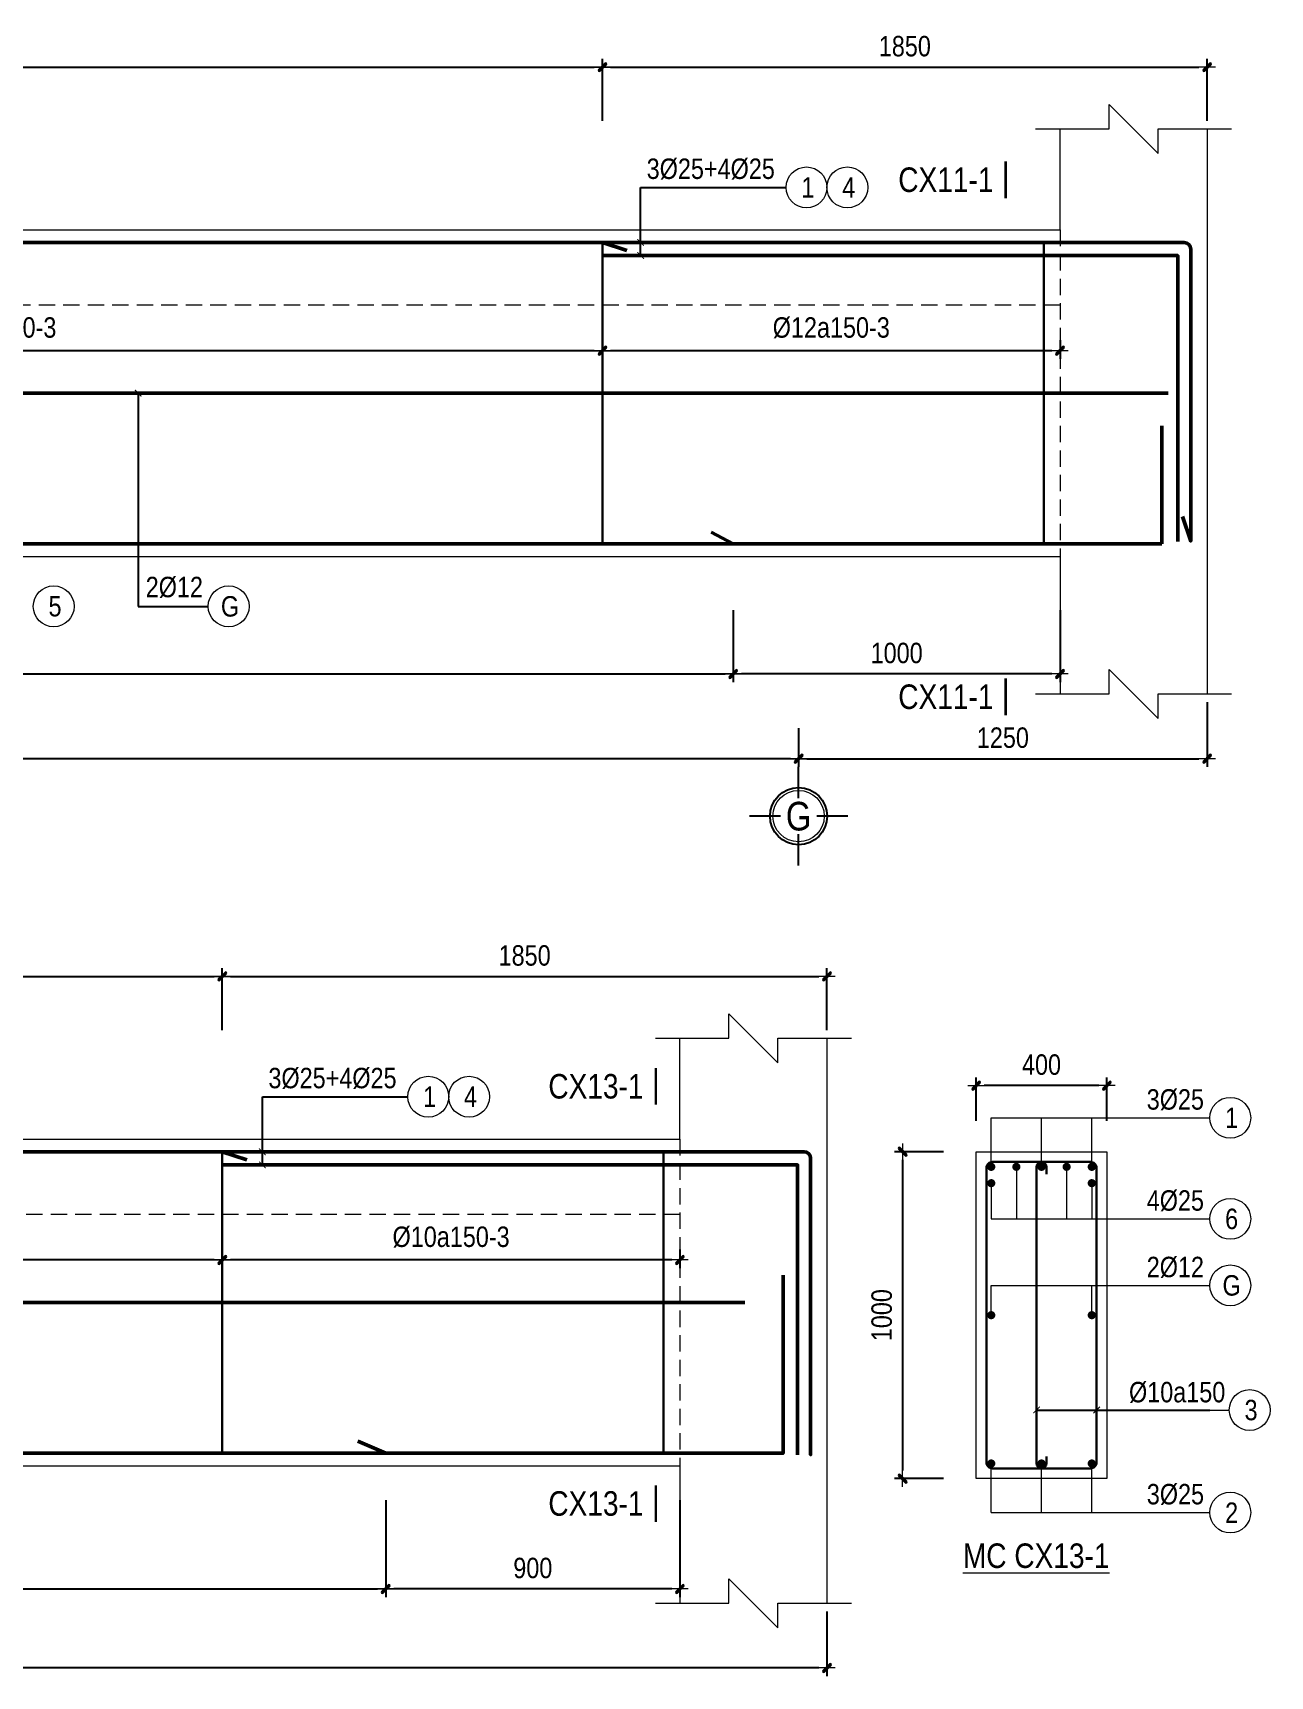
# Model space of a CAD drawing. Header units: millimetres. Extents: x 397144 to 8960116, y 345581 to 674207.
# Drawn here: x 4937033 to 4940819, y 609812 to 614838 of the extents above; entities that cross this region are included whole.
import ezdxf
from ezdxf.enums import TextEntityAlignment as Align

# ---------------------------------------------------------------- set-up
doc = ezdxf.new("R2010")
doc.units = ezdxf.units.MM
doc.header["$PDSIZE"] = -10
doc.linetypes.add('HIDDEN', pattern=[0.375, 0.25, -0.125])
doc.layers.get('0').update_dxf_attribs({"linetype": 'CONTINUOUS'})
doc.layers.get('Defpoints').update_dxf_attribs({"color": 12, "linetype": 'CONTINUOUS'})
for name, color, linetype, lineweight in [('2', 2, 'CONTINUOUS', 20), ('CDAI', 8, 'CONTINUOUS', 30), ('CTHEP', 2, 'CONTINUOUS', 50), ('DBAO', 3, 'CONTINUOUS', 20), ('DGIONG', 4, 'CONTINUOUS', 13), ('KTH', 150, 'CONTINUOUS', 5), ('Net khuat', 8, 'HIDDEN', 13), ('STICK', 1, 'CONTINUOUS', 9), ('TEXT', 7, 'CONTINUOUS', 15)]:
    doc.layers.add(name, color=color, linetype=linetype, lineweight=lineweight)
doc.layers.add('8', color=8, linetype='CONTINUOUS')
doc.styles.add('HELVECONDENSE', font='VHELVCN_0.TTF')
doc.styles.add('Star-HelCon', font='VHELVCN_0.TTF')
doc.styles.add('TTP-HelCon', font='VHELVCN_0.TTF')
doc.styles.add('VNI-HELVE-CONDENSE', font='VHELVCN_0.TTF')
doc.dimstyles.new('kc-25', dxfattribs={"dimtxt": 62.5, "dimasz": 20, "dimexe": 20, "dimexo": 50, "dimgap": 25, "dimtad": 3, "dimdec": 0, "dimzin": 0, "dimdsep": 46, "dimtxsty": 'VNI-HELVE-CONDENSE', "dimblk": 'DIM', "dimcen": 2.5, "dimclrd": 256, "dimclre": 154, "dimclrt": 7, "dimaunit": 1, "dimadec": 0, "dimazin": 0, "dimtfac": 1, "dimtdec": 0, "dimtix": 1, "dimtmove": 0, "dimatfit": 3, "dimldrblk": 'DOT', "dimfxl": 1, "dimtolj": 1, "dimtzin": 0, "dimarcsym": 0})
doc.dimstyles.new('TTP-25', dxfattribs={"dimscale": 25, "dimtxt": 2.5, "dimasz": 1, "dimexe": 1, "dimexo": 1, "dimgap": 0.09, "dimtad": 0, "dimdec": 4, "dimrnd": 5, "dimzin": 9, "dimdsep": 46, "dimtxsty": 'TTP-HelCon', "dimblk": 'Stick1', "dimcen": 0.09, "dimdle": 1.5, "dimclrd": 256, "dimclre": 256, "dimclrt": 7, "dimadec": 0, "dimazin": 0, "dimtfac": 1, "dimtdec": 4, "dimtmove": 0, "dimatfit": 3, "dimldrblk": '_ArchTick1', "dimfxl": 1, "dimtvp": 1, "dimtolj": 1, "dimtzin": 0, "dimarcsym": 0})

# ---------------------------------------------------------------- blocks, each defined once
blk = doc.blocks.new('Stick1')
at = {"layer": 'STICK'}
h = blk.add_hatch(color=256, dxfattribs=at)
edge = h.paths.add_edge_path()
edge.add_line((0.3, 0.5), (-0.5, -0.3))
edge.add_arc((-0.4, -0.4), 0.141, 135, 315)
edge.add_line((-0.3, -0.5), (0.5, 0.3))
edge.add_arc((0.4, 0.4), 0.141, 315, 495)
blk.add_line((1, 0), (-1, 0), dxfattribs=at)
blk.add_lwpolyline([(0.3, 0.5), (-0.5, -0.3, 1), (-0.3, -0.5), (0.5, 0.3, 1), (0.3, 0.5, 1)], format="xyb", dxfattribs=at)
blk = doc.blocks.new('*D630')
at = {"layer": 'Defpoints', "color": 0, "transparency": 16777216}
for p in [(4933226.2, 612816.1), (4939376.2, 612736.1), (4933226.2, 612618.1)]:
    blk.add_point(p, dxfattribs=at)
at = {"layer": 'KTH', "lineweight": -2, "transparency": 16777216}
for p, q in [((4933226.2, 612791.1), (4933226.2, 612593.1)), ((4939376.2, 612711.1), (4939376.2, 612593.1)), ((4939351.2, 612618.1), (4933251.2, 612618.1))]:
    blk.add_line(p, q, dxfattribs=at)
at = {"layer": 'KTH', "lineweight": -2, "transparency": 16777216, "xscale": 25, "yscale": 25, "zscale": 25, "rotation": 180}
blk.add_blockref('Stick1', (4933226.2, 612618.1), dxfattribs=at)
at = {"layer": 'KTH', "lineweight": -2, "transparency": 16777216, "xscale": 25, "yscale": 25, "zscale": 25}
blk.add_blockref('Stick1', (4939376.2, 612618.1), dxfattribs=at)
at = {"layer": 'KTH', "color": 7, "transparency": 16777216, "insert": (4936301.2, 612682), "char_height": 62.5, "attachment_point": 5, "style": 'TTP-HelCon'}
blk.add_mtext('\\A1;6150', dxfattribs=at)
blk = doc.blocks.new('_ArchTick1')
at = {"color": 0, "const_width": 3.81}
blk.add_lwpolyline([(-12.7, -12.7), (12.7, 12.7)], dxfattribs=at)
blk = doc.blocks.new('*D631')
at = {"layer": 'Defpoints', "color": 0, "transparency": 16777216}
for p in [(4938776.2, 614733.5), (4935076.2, 614544.5), (4938776.2, 614544.5)]:
    blk.add_point(p, dxfattribs=at)
at = {"layer": 'KTH', "lineweight": -2, "transparency": 16777216}
for p, q in [((4935076.2, 614569.5), (4935076.2, 614758.5)), ((4935101.2, 614733.5), (4938751.2, 614733.5)), ((4938776.2, 614569.5), (4938776.2, 614758.5))]:
    blk.add_line(p, q, dxfattribs=at)
at = {"layer": 'KTH', "lineweight": -2, "transparency": 16777216, "xscale": 25, "yscale": 25, "zscale": 25, "rotation": 180}
blk.add_blockref('Stick1', (4935076.2, 614733.5), dxfattribs=at)
at = {"layer": 'KTH', "lineweight": -2, "transparency": 16777216, "xscale": 25, "yscale": 25, "zscale": 25}
blk.add_blockref('Stick1', (4938776.2, 614733.5), dxfattribs=at)
at = {"layer": 'KTH', "color": 7, "transparency": 16777216, "insert": (4936926.2, 614797.3), "char_height": 62.5, "attachment_point": 5, "style": 'TTP-HelCon'}
blk.add_mtext('\\A1;3700', dxfattribs=at)
blk = doc.blocks.new('*D632')
at = {"layer": 'Defpoints', "color": 0, "transparency": 16777216}
for p in [(4940626.2, 614733.5), (4938776.2, 614544.5), (4940626.2, 614544.5)]:
    blk.add_point(p, dxfattribs=at)
at = {"layer": 'KTH', "lineweight": -2, "transparency": 16777216}
for p, q in [((4938776.2, 614569.5), (4938776.2, 614758.5)), ((4938801.2, 614733.5), (4940601.2, 614733.5)), ((4940626.2, 614569.5), (4940626.2, 614758.5))]:
    blk.add_line(p, q, dxfattribs=at)
at = {"layer": 'KTH', "lineweight": -2, "transparency": 16777216, "xscale": 25, "yscale": 25, "zscale": 25, "rotation": 180}
blk.add_blockref('Stick1', (4938776.2, 614733.5), dxfattribs=at)
at = {"layer": 'KTH', "lineweight": -2, "transparency": 16777216, "xscale": 25, "yscale": 25, "zscale": 25}
blk.add_blockref('Stick1', (4940626.2, 614733.5), dxfattribs=at)
at = {"layer": 'KTH', "color": 7, "transparency": 16777216, "insert": (4939701.2, 614797.3), "char_height": 62.5, "attachment_point": 5, "style": 'TTP-HelCon'}
blk.add_mtext('\\A1;1850', dxfattribs=at)
blk = doc.blocks.new('*D634')
at = {"layer": 'Defpoints', "color": 0, "transparency": 16777216}
for p in [(4935076.2, 613940.1), (4938776.2, 613936.1), (4935076.2, 613866.1)]:
    blk.add_point(p, dxfattribs=at)
at = {"layer": 'KTH', "lineweight": -2, "transparency": 16777216}
for p, q in [((4935076.2, 613915.1), (4935076.2, 613841.1)), ((4938776.2, 613911.1), (4938776.2, 613841.1)), ((4938751.2, 613866.1), (4935101.2, 613866.1))]:
    blk.add_line(p, q, dxfattribs=at)
at = {"layer": 'KTH', "lineweight": -2, "transparency": 16777216, "xscale": 25, "yscale": 25, "zscale": 25, "rotation": 180}
blk.add_blockref('Stick1', (4935076.2, 613866.1), dxfattribs=at)
at = {"layer": 'KTH', "lineweight": -2, "transparency": 16777216, "xscale": 25, "yscale": 25, "zscale": 25}
blk.add_blockref('Stick1', (4938776.2, 613866.1), dxfattribs=at)
at = {"layer": 'KTH', "color": 7, "transparency": 16777216, "insert": (4936926.2, 613936), "char_height": 62.5, "attachment_point": 5, "style": 'TTP-HelCon'}
blk.add_mtext('\\A1;Þ12a200-3', dxfattribs=at)
blk = doc.blocks.new('*D635')
at = {"layer": 'Defpoints', "color": 0, "transparency": 16777216}
for p in [(4938776.2, 613940.1), (4940176.2, 613923.6), (4938776.2, 613866.1)]:
    blk.add_point(p, dxfattribs=at)
at = {"layer": 'KTH', "lineweight": -2, "transparency": 16777216}
for p, q in [((4938776.2, 613915.1), (4938776.2, 613841.1)), ((4940176.2, 613898.6), (4940176.2, 613841.1)), ((4940151.2, 613866.1), (4938801.2, 613866.1))]:
    blk.add_line(p, q, dxfattribs=at)
at = {"layer": 'KTH', "lineweight": -2, "transparency": 16777216, "xscale": 25, "yscale": 25, "zscale": 25, "rotation": 180}
blk.add_blockref('Stick1', (4938776.2, 613866.1), dxfattribs=at)
at = {"layer": 'KTH', "lineweight": -2, "transparency": 16777216, "xscale": 25, "yscale": 25, "zscale": 25}
blk.add_blockref('Stick1', (4940176.2, 613866.1), dxfattribs=at)
at = {"layer": 'KTH', "color": 7, "transparency": 16777216, "insert": (4939476.2, 613936), "char_height": 62.5, "attachment_point": 5, "style": 'TTP-HelCon'}
blk.add_mtext('\\A1;Þ12a150-3', dxfattribs=at)
blk = doc.blocks.new('*D636')
at = {"layer": 'Defpoints', "color": 0, "transparency": 16777216}
for p in [(4940626.2, 612816.1), (4939376.2, 612736.1), (4940626.2, 612618.1)]:
    blk.add_point(p, dxfattribs=at)
at = {"layer": 'KTH', "lineweight": -2, "transparency": 16777216}
for p, q in [((4940626.2, 612791.1), (4940626.2, 612593.1)), ((4939376.2, 612711.1), (4939376.2, 612593.1)), ((4939401.2, 612618.1), (4940601.2, 612618.1))]:
    blk.add_line(p, q, dxfattribs=at)
at = {"layer": 'KTH', "lineweight": -2, "transparency": 16777216, "xscale": 25, "yscale": 25, "zscale": 25, "rotation": 180}
blk.add_blockref('Stick1', (4939376.2, 612618.1), dxfattribs=at)
at = {"layer": 'KTH', "lineweight": -2, "transparency": 16777216, "xscale": 25, "yscale": 25, "zscale": 25}
blk.add_blockref('Stick1', (4940626.2, 612618.1), dxfattribs=at)
at = {"layer": 'KTH', "color": 7, "transparency": 16777216, "insert": (4940001.2, 612682), "char_height": 62.5, "attachment_point": 5, "style": 'TTP-HelCon'}
blk.add_mtext('\\A1;1250', dxfattribs=at)
blk = doc.blocks.new('dau truc')
blk.add_circle((0, 0), 180)
at = {"layer": '8'}
for p, q in [((0, 127), (0, 345)), ((-127, 0), (-345, 0)), ((345, 0), (127, 0)), ((0, -345), (0, -127))]:
    blk.add_line(p, q, dxfattribs=at)
blk.add_circle((0, 0), 200, dxfattribs=at)
at = {"layer": 'TEXT', "style": 'HELVECONDENSE'}
blk.add_attdef('A', text='', height=233, dxfattribs=at).set_placement((0, 0), align=Align.MIDDLE)
blk = doc.blocks.new('*D639')
at = {"layer": 'Defpoints', "color": 0, "transparency": 16777216}
for p in [(4932963, 610034.6), (4939463, 610034.6), (4932963, 609836.6)]:
    blk.add_point(p, dxfattribs=at)
at = {"layer": 'KTH', "lineweight": -2, "transparency": 16777216}
for p, q in [((4932963, 610009.6), (4932963, 609811.6)), ((4939463, 610009.6), (4939463, 609811.6)), ((4939438, 609836.6), (4932988, 609836.6))]:
    blk.add_line(p, q, dxfattribs=at)
at = {"layer": 'KTH', "lineweight": -2, "transparency": 16777216, "xscale": 25, "yscale": 25, "zscale": 25, "rotation": 180}
blk.add_blockref('Stick1', (4932963, 609836.6), dxfattribs=at)
at = {"layer": 'KTH', "lineweight": -2, "transparency": 16777216, "xscale": 25, "yscale": 25, "zscale": 25}
blk.add_blockref('Stick1', (4939463, 609836.6), dxfattribs=at)
at = {"layer": 'KTH', "color": 7, "transparency": 16777216, "insert": (4936213, 609900.4), "char_height": 62.5, "attachment_point": 5, "style": 'TTP-HelCon'}
blk.add_mtext('\\A1;6500', dxfattribs=at)
blk = doc.blocks.new('*D640')
at = {"layer": 'Defpoints', "color": 0, "transparency": 16777216}
for p in [(4937613, 611952), (4934813, 611763), (4937613, 611763)]:
    blk.add_point(p, dxfattribs=at)
at = {"layer": 'KTH', "lineweight": -2, "transparency": 16777216}
for p, q in [((4934813, 611788), (4934813, 611977)), ((4937613, 611788), (4937613, 611977)), ((4934838, 611952), (4937588, 611952))]:
    blk.add_line(p, q, dxfattribs=at)
at = {"layer": 'KTH', "lineweight": -2, "transparency": 16777216, "xscale": 25, "yscale": 25, "zscale": 25, "rotation": 180}
blk.add_blockref('Stick1', (4934813, 611952), dxfattribs=at)
at = {"layer": 'KTH', "lineweight": -2, "transparency": 16777216, "xscale": 25, "yscale": 25, "zscale": 25}
blk.add_blockref('Stick1', (4937613, 611952), dxfattribs=at)
at = {"layer": 'KTH', "color": 7, "transparency": 16777216, "insert": (4936213, 612015.8), "char_height": 62.5, "attachment_point": 5, "style": 'TTP-HelCon'}
blk.add_mtext('\\A1;2800', dxfattribs=at)
blk = doc.blocks.new('*D641')
at = {"layer": 'Defpoints', "color": 0, "transparency": 16777216}
for p in [(4939463, 611952), (4937613, 611763), (4939463, 611763)]:
    blk.add_point(p, dxfattribs=at)
at = {"layer": 'KTH', "lineweight": -2, "transparency": 16777216}
for p, q in [((4937613, 611788), (4937613, 611977)), ((4939463, 611788), (4939463, 611977)), ((4937638, 611952), (4939438, 611952))]:
    blk.add_line(p, q, dxfattribs=at)
at = {"layer": 'KTH', "lineweight": -2, "transparency": 16777216, "xscale": 25, "yscale": 25, "zscale": 25, "rotation": 180}
blk.add_blockref('Stick1', (4937613, 611952), dxfattribs=at)
at = {"layer": 'KTH', "lineweight": -2, "transparency": 16777216, "xscale": 25, "yscale": 25, "zscale": 25}
blk.add_blockref('Stick1', (4939463, 611952), dxfattribs=at)
at = {"layer": 'KTH', "color": 7, "transparency": 16777216, "insert": (4938538, 612015.8), "char_height": 62.5, "attachment_point": 5, "style": 'TTP-HelCon'}
blk.add_mtext('\\A1;1850', dxfattribs=at)
blk = doc.blocks.new('*D643')
at = {"layer": 'Defpoints', "color": 0, "transparency": 16777216}
for p in [(4934813, 611158.6), (4937613, 611154.6), (4934813, 611084.6)]:
    blk.add_point(p, dxfattribs=at)
at = {"layer": 'KTH', "lineweight": -2, "transparency": 16777216}
for p, q in [((4934813, 611133.6), (4934813, 611059.6)), ((4937613, 611129.6), (4937613, 611059.6)), ((4937588, 611084.6), (4934838, 611084.6))]:
    blk.add_line(p, q, dxfattribs=at)
at = {"layer": 'KTH', "lineweight": -2, "transparency": 16777216, "xscale": 25, "yscale": 25, "zscale": 25, "rotation": 180}
blk.add_blockref('Stick1', (4934813, 611084.6), dxfattribs=at)
at = {"layer": 'KTH', "lineweight": -2, "transparency": 16777216, "xscale": 25, "yscale": 25, "zscale": 25}
blk.add_blockref('Stick1', (4937613, 611084.6), dxfattribs=at)
at = {"layer": 'KTH', "color": 7, "transparency": 16777216, "insert": (4936213, 611154.5), "char_height": 62.5, "attachment_point": 5, "style": 'TTP-HelCon'}
blk.add_mtext('\\A1;Þ10a200-3', dxfattribs=at)
blk = doc.blocks.new('*D644')
at = {"layer": 'Defpoints', "color": 0, "transparency": 16777216}
for p in [(4937613, 611158.6), (4939013, 611142), (4937613, 611084.6)]:
    blk.add_point(p, dxfattribs=at)
at = {"layer": 'KTH', "lineweight": -2, "transparency": 16777216}
for p, q in [((4937613, 611133.6), (4937613, 611059.6)), ((4939013, 611117), (4939013, 611059.6)), ((4938988, 611084.6), (4937638, 611084.6))]:
    blk.add_line(p, q, dxfattribs=at)
at = {"layer": 'KTH', "lineweight": -2, "transparency": 16777216, "xscale": 25, "yscale": 25, "zscale": 25, "rotation": 180}
blk.add_blockref('Stick1', (4937613, 611084.6), dxfattribs=at)
at = {"layer": 'KTH', "lineweight": -2, "transparency": 16777216, "xscale": 25, "yscale": 25, "zscale": 25}
blk.add_blockref('Stick1', (4939013, 611084.6), dxfattribs=at)
at = {"layer": 'KTH', "color": 7, "transparency": 16777216, "insert": (4938313, 611154.5), "char_height": 62.5, "attachment_point": 5, "style": 'TTP-HelCon'}
blk.add_mtext('\\A1;Þ10a150-3', dxfattribs=at)
blk = doc.blocks.new('DIM')
h = blk.add_hatch(color=1)
h.paths.add_polyline_path([(0.49, 0.29, 1), (0.29, 0.49), (-0.19, 0), (0.19, 0)])
h.paths.add_polyline_path([(0.19, 0), (-0.19, 0), (-0.49, -0.29, 1), (-0.29, -0.49)])
at = {"color": 9}
for p, q in [((-0.19, 0), (-1.5, 0)), ((0.19, 0), (1.5, 0))]:
    blk.add_line(p, q, dxfattribs=at)
at = {"color": 1}
for p, q in [((-0.49, -0.29), (0.29, 0.49)), ((-0.29, -0.49), (0.49, 0.29)), ((-0.19, 0), (0.19, 0))]:
    blk.add_line(p, q, dxfattribs=at)
blk.add_arc((-0.39, -0.39), 0.138, 135, 315, dxfattribs=at)
blk = doc.blocks.new('*D1072')
at = {"layer": 'Defpoints', "color": 0, "transparency": 16777216}
for p in [(4939176.2, 613096.9), (4940176.2, 613096.9), (4939176.2, 612877.2)]:
    blk.add_point(p, dxfattribs=at)
at = {"layer": 'KTH', "lineweight": -2, "transparency": 16777216}
for p, q in [((4939176.2, 613071.9), (4939176.2, 612852.2)), ((4940176.2, 613071.9), (4940176.2, 612852.2)), ((4940151.2, 612877.2), (4939201.2, 612877.2))]:
    blk.add_line(p, q, dxfattribs=at)
at = {"layer": 'KTH', "lineweight": -2, "transparency": 16777216, "xscale": 25, "yscale": 25, "zscale": 25, "rotation": 180}
blk.add_blockref('Stick1', (4939176.2, 612877.2), dxfattribs=at)
at = {"layer": 'KTH', "lineweight": -2, "transparency": 16777216, "xscale": 25, "yscale": 25, "zscale": 25}
blk.add_blockref('Stick1', (4940176.2, 612877.2), dxfattribs=at)
at = {"layer": 'KTH', "color": 7, "transparency": 16777216, "insert": (4939676.2, 612941), "char_height": 62.5, "attachment_point": 5, "style": 'TTP-HelCon'}
blk.add_mtext('\\A1;1000', dxfattribs=at)
blk = doc.blocks.new('*D1073')
at = {"layer": 'Defpoints', "color": 0, "transparency": 16777216}
for p in [(4934676.2, 613096.9), (4939176.2, 613071.9), (4939176.2, 612877.2)]:
    blk.add_point(p, dxfattribs=at)
at = {"layer": 'KTH', "lineweight": -2, "transparency": 16777216}
for p, q in [((4934676.2, 613071.9), (4934676.2, 612852.2)), ((4939176.2, 613046.9), (4939176.2, 612852.2)), ((4934701.2, 612877.2), (4939151.2, 612877.2))]:
    blk.add_line(p, q, dxfattribs=at)
at = {"layer": 'KTH', "lineweight": -2, "transparency": 16777216, "xscale": 25, "yscale": 25, "zscale": 25, "rotation": 180}
blk.add_blockref('Stick1', (4934676.2, 612877.2), dxfattribs=at)
at = {"layer": 'KTH', "lineweight": -2, "transparency": 16777216, "xscale": 25, "yscale": 25, "zscale": 25}
blk.add_blockref('Stick1', (4939176.2, 612877.2), dxfattribs=at)
at = {"layer": 'KTH', "color": 7, "transparency": 16777216, "insert": (4936926.2, 612941), "char_height": 62.5, "attachment_point": 5, "style": 'TTP-HelCon'}
blk.add_mtext('\\A1;4500', dxfattribs=at)
blk = doc.blocks.new('MC')
at = {"layer": 'CTHEP', "const_width": 10}
blk.add_lwpolyline([(0, 150), (0, 0)], dxfattribs=at)
at = {"layer": 'TEXT', "style": 'TTP-HelCon'}
blk.add_attdef('A', text='', height=100, dxfattribs=at).set_placement((-50, 25.5), align=Align.RIGHT)
blk = doc.blocks.new('*D1083')
at = {"layer": 'Defpoints', "color": 0, "transparency": 16777216}
for p in [(4938113, 610375.2), (4939013, 610375.2), (4938113, 610078.2)]:
    blk.add_point(p, dxfattribs=at)
at = {"layer": 'KTH', "lineweight": -2, "transparency": 16777216}
for p, q in [((4938113, 610350.2), (4938113, 610053.2)), ((4939013, 610350.2), (4939013, 610053.2)), ((4938988, 610078.2), (4938138, 610078.2))]:
    blk.add_line(p, q, dxfattribs=at)
at = {"layer": 'KTH', "lineweight": -2, "transparency": 16777216, "xscale": 25, "yscale": 25, "zscale": 25, "rotation": 180}
blk.add_blockref('Stick1', (4938113, 610078.2), dxfattribs=at)
at = {"layer": 'KTH', "lineweight": -2, "transparency": 16777216, "xscale": 25, "yscale": 25, "zscale": 25}
blk.add_blockref('Stick1', (4939013, 610078.2), dxfattribs=at)
at = {"layer": 'KTH', "color": 7, "transparency": 16777216, "insert": (4938563, 610142), "char_height": 62.5, "attachment_point": 5, "style": 'TTP-HelCon'}
blk.add_mtext('\\A1;900', dxfattribs=at)
blk = doc.blocks.new('*D1084')
at = {"layer": 'Defpoints', "color": 0, "transparency": 16777216}
for p in [(4934313, 610375.2), (4938113, 610350.2), (4938113, 610078.2)]:
    blk.add_point(p, dxfattribs=at)
at = {"layer": 'KTH', "lineweight": -2, "transparency": 16777216}
for p, q in [((4934313, 610350.2), (4934313, 610053.2)), ((4938113, 610325.2), (4938113, 610053.2)), ((4934338, 610078.2), (4938088, 610078.2))]:
    blk.add_line(p, q, dxfattribs=at)
at = {"layer": 'KTH', "lineweight": -2, "transparency": 16777216, "xscale": 25, "yscale": 25, "zscale": 25, "rotation": 180}
blk.add_blockref('Stick1', (4934313, 610078.2), dxfattribs=at)
at = {"layer": 'KTH', "lineweight": -2, "transparency": 16777216, "xscale": 25, "yscale": 25, "zscale": 25}
blk.add_blockref('Stick1', (4938113, 610078.2), dxfattribs=at)
at = {"layer": 'KTH', "color": 7, "transparency": 16777216, "insert": (4936213, 610142), "char_height": 62.5, "attachment_point": 5, "style": 'TTP-HelCon'}
blk.add_mtext('\\A1;3800', dxfattribs=at)
blk = doc.blocks.new('*D1085')
at = {"layer": 'Defpoints', "color": 0, "ltscale": 500, "transparency": 16777216}
for p in [(4939919.4, 611618), (4939919.4, 611484.8), (4940319.4, 611484.8)]:
    blk.add_point(p, dxfattribs=at)
at = {"layer": 'KTH', "lineweight": -2, "ltscale": 500, "transparency": 16777216}
for p, q in [((4939919.4, 611509.8), (4939919.4, 611643)), ((4940294.4, 611618), (4939944.4, 611618)), ((4940319.4, 611509.8), (4940319.4, 611643))]:
    blk.add_line(p, q, dxfattribs=at)
at = {"layer": 'KTH', "lineweight": -2, "ltscale": 500, "transparency": 16777216, "xscale": 25, "yscale": 25, "zscale": 25, "rotation": 180}
blk.add_blockref('Stick1', (4939919.4, 611618), dxfattribs=at)
at = {"layer": 'KTH', "lineweight": -2, "ltscale": 500, "transparency": 16777216, "xscale": 25, "yscale": 25, "zscale": 25}
blk.add_blockref('Stick1', (4940319.4, 611618), dxfattribs=at)
at = {"layer": 'KTH', "color": 7, "ltscale": 500, "transparency": 16777216, "insert": (4940119.4, 611681.9), "char_height": 62.5, "attachment_point": 5, "style": 'TTP-HelCon'}
blk.add_mtext('\\A1;400', dxfattribs=at)
blk = doc.blocks.new('*D1086')
at = {"layer": 'Defpoints', "color": 0, "ltscale": 500, "transparency": 16777216}
for p in [(4939844.2, 611415.8), (4939694.4, 610415.8), (4939844.2, 610415.8)]:
    blk.add_point(p, dxfattribs=at)
at = {"layer": 'KTH', "lineweight": -2, "ltscale": 500, "transparency": 16777216}
for p, q in [((4939819.2, 611415.8), (4939669.4, 611415.8)), ((4939694.4, 611390.8), (4939694.4, 610440.8)), ((4939819.2, 610415.8), (4939669.4, 610415.8))]:
    blk.add_line(p, q, dxfattribs=at)
at = {"layer": 'KTH', "lineweight": -2, "ltscale": 500, "transparency": 16777216, "xscale": 25, "yscale": 25, "zscale": 25}
for p, rotation in [((4939694.4, 611415.8), 90), ((4939694.4, 610415.8), 270)]:
    blk.add_blockref('Stick1', p, dxfattribs=dict(at, rotation=rotation))
at = {"layer": 'KTH', "color": 7, "ltscale": 500, "transparency": 16777216, "insert": (4939630.6, 610915.8), "char_height": 62.5, "attachment_point": 5, "rotation": 90, "style": 'TTP-HelCon'}
blk.add_mtext('\\A1;1000', dxfattribs=at)

msp = doc.modelspace()

# ---------------------------------------------------------------- linework, layer by layer
at = {"layer": 'CDAI', "ltscale": 52.5}
for p, q in [((4938776.15663, 614201.10143), (4938776.15663, 613271.10143)), ((4940126.15663, 614201.10143), (4940126.15663, 613271.10143)), ((4937613.01088, 611419.56928), (4937613.01088, 610489.56928)), ((4938963.01088, 611419.56928), (4938963.01088, 610489.56928))]:
    msp.add_line(p, q, dxfattribs=at)
at = {"layer": 'CDAI'}
msp.add_lwpolyline([(4939969.38023, 611384.51739), (4940269.38023, 611384.51739, -0.4142135624), (4940288.13023, 611365.76739), (4940288.13023, 610465.76739, -0.4142135624), (4940269.38023, 610447.01739), (4939969.38023, 610447.01739, -0.4142135624), (4939950.63023, 610465.76739), (4939950.63023, 611365.76739, -0.4142135624)], format="xyb", close=True, dxfattribs=at)
msp.add_lwpolyline([(4940134.38023, 611347.5974), (4940134.38023, 611369.51739, 0.4142135624), (4940119.38023, 611384.51739), (4940119.38023, 611384.51739, 0.4142135624), (4940104.38023, 611369.51739), (4940104.38023, 610462.01739, 0.4142135624), (4940119.38023, 610447.01739), (4940119.38023, 610447.01739, 0.4142135624), (4940134.38023, 610462.01739), (4940134.38023, 610483.93738)], format="xyb", dxfattribs=at)
at = {"layer": 'CTHEP'}
for p, q in [((4938776.15663, 614197.10143), (4938851.15663, 614172.10143)), ((4933332.72602, 613736.10143), (4940506.60717, 613736.10143)), ((4940487.29707, 613275.10143), (4940487.29707, 613636.48381)), ((4939108.36648, 613311.48091), (4939176.15663, 613275.10143)), ((4937613.01088, 611415.56928), (4937688.01088, 611390.56928)), ((4933175.16843, 610954.56928), (4939211.40512, 610954.56928)), ((4938027.74525, 610530.84342), (4938113.01088, 610493.56928))]:
    msp.add_line(p, q, dxfattribs=at)
for points in [[(4933296.15663, 613354.52862), (4933271.15663, 613279.52862), (4933271.15663, 614177.10143, -0.414213562), (4933291.15663, 614197.10143), (4940556.15663, 614197.10143, -0.414213562), (4940576.15663, 614177.10143), (4940576.15663, 613283.67956), (4940551.15663, 613358.67956)], [(4933008.01088, 610487.48223), (4933008.01088, 610487.48223), (4933008.01088, 611395.56928, -0.414213562), (4933028.01088, 611415.56928), (4939393.01088, 611415.56928, -0.414213562), (4939413.01088, 611395.56928), (4939413.01088, 610488.91783), (4939413.01088, 610488.91783)]]:
    msp.add_lwpolyline(points, format="xyb", dxfattribs=at)
for points in [[(4938776.15663, 614157.10143), (4940536.15663, 614157.10143), (4940536.15663, 613282.14562)], [(4933352.59807, 613275.10143), (4940487.29707, 613275.10143)], [(4937613.01088, 611375.56928), (4939373.01088, 611375.56928), (4939373.01088, 610488.91783)], [(4933085.62721, 611046.13766), (4933085.62721, 610493.56928), (4939328.96237, 610493.56928), (4939328.96237, 611038.01193)]]:
    msp.add_lwpolyline(points, dxfattribs=at)
at = {"layer": 'CTHEP', "const_width": 12.5}
for points in [[(4939959.38023, 611369.51739, 1), (4939971.88023, 611369.51739, 1)], [(4940036.25523, 611369.51739, 1), (4940048.75523, 611369.51739, 1)], [(4940113.13023, 611369.51739, 1), (4940125.63023, 611369.51739, 1)], [(4940202.50523, 611369.51739, -1), (4940190.00523, 611369.51739, -1)], [(4940266.88023, 611369.51739, 1), (4940279.38023, 611369.51739, 1)], [(4939959.38023, 611319.51739, 1), (4939971.88023, 611319.51739, 1)], [(4940266.88023, 611319.51739, 1), (4940279.38023, 611319.51739, 1)], [(4939959.38023, 610915.76739, 1), (4939971.88023, 610915.76739, 1)], [(4940266.88023, 610915.76739, 1), (4940279.38023, 610915.76739, 1)], [(4939959.38023, 610462.01739, 1), (4939971.88023, 610462.01739, 1)], [(4940113.13023, 610462.01739, 1), (4940125.63023, 610462.01739, 1)], [(4940266.88023, 610462.01739, 1), (4940279.38023, 610462.01739, 1)]]:
    msp.add_lwpolyline(points, format="xyb", close=True, dxfattribs=at)
at = {"layer": 'DBAO'}
for points in [[(4933676.15663, 614544.49577), (4933676.15663, 614236.10143), (4940176.15663, 614236.10143), (4940176.15663, 614544.49577)], [(4940626.15663, 614544.49577), (4940626.15663, 614236.10143), (4940626.15663, 614236.10143), (4940626.15663, 613236.10143), (4940626.15663, 613236.10143), (4940626.15663, 612816.10143)], [(4933676.15663, 612816.10143), (4933676.15663, 613236.10143), (4940176.15663, 613236.10143), (4940176.15663, 612816.10143)], [(4933413.01088, 611762.96362), (4933413.01088, 611454.56928), (4939013.01088, 611454.56928), (4939013.01088, 611762.96362)], [(4939463.01088, 611762.96362), (4939463.01088, 611454.56928), (4939463.01088, 611454.56928), (4939463.01088, 610454.56928), (4939463.01088, 610454.56928), (4939463.01088, 610034.56928)], [(4933413.01088, 610034.56928), (4933413.01088, 610454.56928), (4939013.01088, 610454.56928), (4939013.01088, 610034.56928)]]:
    msp.add_lwpolyline(points, dxfattribs=at)
at = {"layer": 'DBAO', "flags": 128}
for points in [[(4940319.38023, 611415.76739), (4940319.38023, 610415.76739), (4939919.38023, 610415.76739), (4939919.38023, 611415.76739)], [(4939919.38023, 611415.76739), (4940319.38023, 611415.76739)]]:
    msp.add_lwpolyline(points, dxfattribs=at)
at = {"layer": 'DGIONG'}
for p, q in [((4939965.63023, 611369.51739), (4939965.63023, 611519.51739)), ((4939965.63023, 611519.51739), (4940634.38023, 611519.51739)), ((4940119.38023, 611369.51739), (4940119.38023, 611519.51739)), ((4940273.13023, 611369.51739), (4940273.13023, 611519.51739)), ((4940042.50523, 611369.51739), (4940042.50523, 611210.38986)), ((4940196.25523, 611369.51739), (4940196.25523, 611210.38986)), ((4939965.63023, 611319.51739), (4939965.63023, 611210.38986)), ((4940273.13023, 611319.51739), (4940273.13023, 611210.38986)), ((4939965.63023, 611210.38986), (4940634.38023, 611210.38986)), ((4939965.63023, 610915.76739), (4939965.63023, 611006.92503)), ((4939965.63023, 611006.92503), (4940634.38023, 611006.92503)), ((4940272.96358, 610915.76961), (4940272.96358, 611006.92725)), ((4940288.13023, 610625.62567), (4940693.88023, 610625.62567)), ((4939965.63023, 610312.01739), (4939965.63023, 610462.01739)), ((4940119.38023, 610312.01739), (4940119.38023, 610462.01739)), ((4940273.13023, 610312.01739), (4940273.13023, 610462.01739)), ((4939965.63023, 610312.01739), (4940634.38023, 610312.01739))]:
    msp.add_line(p, q, dxfattribs=at)
for points in [[(4940101.15663, 614544.49577), (4940326.15663, 614544.49577), (4940326.15663, 614619.49577), (4940476.15663, 614469.49577), (4940476.15663, 614544.49577), (4940701.15663, 614544.49577)], [(4940101.15663, 612816.10143), (4940326.15663, 612816.10143), (4940326.15663, 612891.10143), (4940476.15663, 612741.10143), (4940476.15663, 612816.10143), (4940701.15663, 612816.10143)], [(4938938.01088, 611762.96362), (4939163.01088, 611762.96362), (4939163.01088, 611837.96362), (4939313.01088, 611687.96362), (4939313.01088, 611762.96362), (4939538.01088, 611762.96362)], [(4938938.01088, 610034.56928), (4939163.01088, 610034.56928), (4939163.01088, 610109.56928), (4939313.01088, 609959.56928), (4939313.01088, 610034.56928), (4939538.01088, 610034.56928)]]:
    msp.add_lwpolyline(points, dxfattribs=at)
for centre in [(4939400.39092, 614365.61054), (4939525.39092, 614365.61054), (4937097.09882, 613084.05717), (4937632.48872, 613084.05717), (4938243.08678, 611584.07839), (4938368.08678, 611584.07839), (4940696.88023, 611519.51739), (4940696.88023, 611210.38986), (4940696.88023, 611006.92503), (4940756.38023, 610625.62567), (4940696.88023, 610312.01739)]:
    msp.add_circle(centre, 62.5, dxfattribs=at)
at = {"layer": 'Net khuat', "ltscale": 200}
for p, q in [((4940176.15663, 614236.10143), (4940176.15663, 613236.10143)), ((4933676.15663, 614006.10143), (4940176.15663, 614006.10143)), ((4939013.01088, 611454.56928), (4939013.01088, 610454.56928)), ((4933413.01088, 611224.56928), (4939013.01088, 611224.56928))]:
    msp.add_line(p, q, dxfattribs=at)

# ---------------------------------------------------------------- block references
at = {"xscale": 0.75, "yscale": 0.75, "zscale": 0.75}
for p, values in [((4940009.85362, 614332.513), {'A': 'CX11-1'}), ((4940009.85362, 612750.97081), {'A': 'CX11-1'}), ((4938939.24418, 611559.3814), {'A': 'CX13-1'}), ((4938939.24418, 610283.16713), {'A': 'CX13-1'})]:
    msp.add_blockref('MC', p, dxfattribs=at).add_auto_attribs(values)
at = {"layer": '2', "ltscale": 300}
ref = msp.add_blockref('dau truc', (4939376.15663, 612442.25902), dxfattribs=dict(at, xscale=0.4367131292819977, yscale=0.4367131292819977, zscale=0.4367131292819977))
ref.add_attrib('A', 'G', dxfattribs={"layer": 'TEXT', "height": 87.5, "style": 'HELVECONDENSE'}).set_placement((4939376.15663, 612442.25902), align=Align.MIDDLE)

# ---------------------------------------------------------------- texts
at = {"layer": 'TEXT', "style": 'TTP-HelCon'}
for s, p in [('3Þ25+4Þ25', (4938911.3889, 614391.46348)), ('2Þ12', (4937378.68085, 613111.95423)), ('3Þ25+4Þ25', (4937754.08475, 611609.93134))]:
    msp.add_text(s, height=62.5, dxfattribs=at).set_placement(p)
at = {"layer": 'TEXT', "style": 'Star-HelCon'}
for s, p in [('1', (4939404.55759, 614365.61054)), ('4', (4939529.55759, 614365.61054)), ('5', (4937101.26548, 613084.05717)), ('G', (4937636.65538, 613084.05717)), ('1', (4938247.25344, 611584.07839)), ('4', (4938372.25344, 611584.07839)), ('1', (4940701.0469, 611519.51739)), ('6', (4940701.0469, 611210.38986)), ('G', (4940701.0469, 611006.92503)), ('3', (4940760.5469, 610625.62567)), ('2', (4940701.0469, 610312.01739))]:
    msp.add_text(s, height=62.5, dxfattribs=at).set_placement(p, align=Align.MIDDLE)
at = {"layer": 'TEXT', "style": 'TTP-HelCon'}
for s, height, p in [('3Þ25', 62.5, (4940528.88023, 611544.51739)), ('4Þ25', 62.5, (4940528.88023, 611235.38986)), ('2Þ12', 62.5, (4940528.88023, 611031.92503)), ('Þ10a150', 62.5, (4940534.38023, 610649.12567)), ('3Þ25', 62.5, (4940529.14558, 610337.01739)), ('%%UMC CX13-1', 75, (4940103.16006, 610142.47385))]:
    msp.add_text(s, height=height, dxfattribs=at).set_placement(p, align=Align.CENTER)

# ---------------------------------------------------------------- dimensions: what is measured, and where the dimension line sits
at = {"layer": 'KTH'}
for base, p1, p2, picture, middle in [((4938776.15663, 614733.49577), (4935076.15663, 614544.49577), (4938776.15663, 614544.49577), '*D631', (4936926.15663, 614797.3291)), ((4940626.15663, 614733.49577), (4938776.15663, 614544.49577), (4940626.15663, 614544.49577), '*D632', (4939701.15663, 614797.3291)), ((4939176.15663, 612877.18832), (4940176.15663, 613096.91007), (4939176.15663, 613096.91007), '*D1072', (4939676.15663, 612941.02165)), ((4940626.15663, 612618.12356), (4939376.15663, 612736.12356), (4940626.15663, 612816.10143), '*D636', (4940001.15663, 612681.95689)), ((4937613.01088, 611951.96362), (4934813.01088, 611762.96362), (4937613.01088, 611762.96362), '*D640', (4936213.01088, 612015.79696)), ((4939463.01088, 611951.96362), (4937613.01088, 611762.96362), (4939463.01088, 611762.96362), '*D641', (4938538.01088, 612015.79696)), ((4938113.01088, 610078.17168), (4939013.01088, 610375.16566), (4938113.01088, 610375.16566), '*D1083', (4938563.01088, 610142.00502))]:
    dim = msp.add_linear_dim(base=base, p1=p1, p2=p2, angle=180, dimstyle='TTP-25', override={"dimtmove": 1}, dxfattribs=at)
    dim.commit()
    dim.dimension.update_dxf_attribs({"geometry": picture, "text_midpoint": middle})
for base, p1, p2, text, picture, middle in [((4935076.15663, 613866.08825), (4938776.15663, 613936.10143), (4935076.15663, 613940.08826), 'Þ12a200-3', '*D634', (4936926.15663, 613936.00492)), ((4938776.15663, 613866.08825), (4940176.15663, 613923.5616), (4938776.15663, 613940.08826), 'Þ12a150-3', '*D635', (4939476.15663, 613936.00492)), ((4934813.01088, 611084.5561), (4937613.01088, 611154.56928), (4934813.01088, 611158.55611), 'Þ10a200-3', '*D643', (4936213.01088, 611154.47277)), ((4937613.01088, 611084.5561), (4939013.01088, 611142.02945), (4937613.01088, 611158.55611), 'Þ10a150-3', '*D644', (4938313.01088, 611154.47277))]:
    dim = msp.add_linear_dim(base=base, p1=p1, p2=p2, angle=180, text=text, dimstyle='TTP-25', override={"dimtmove": 1}, dxfattribs=at)
    dim.commit()
    dim.dimension.update_dxf_attribs({"geometry": picture, "text_midpoint": middle})
for base, p1, p2, picture, middle in [((4939176.15663, 612877.18832), (4934676.15663, 613096.91007), (4939176.15663, 613071.91007), '*D1073', (4936926.15663, 612941.02165)), ((4933226.15663, 612618.12356), (4939376.15663, 612736.12356), (4933226.15663, 612816.10143), '*D630', (4936301.15663, 612681.95689)), ((4938113.01088, 610078.17168), (4934313.01088, 610375.16566), (4938113.01088, 610350.16566), '*D1084', (4936213.01088, 610142.00502)), ((4932963.01088, 609836.59141), (4939463.01088, 610034.56928), (4932963.01088, 610034.56928), '*D639', (4936213.01088, 609900.42475))]:
    dim = msp.add_linear_dim(base=base, p1=p1, p2=p2, dimstyle='TTP-25', override={"dimtmove": 1}, dxfattribs=at)
    dim.commit()
    dim.dimension.update_dxf_attribs({"geometry": picture, "text_midpoint": middle})
at = {"layer": 'KTH', "ltscale": 500}
dim = msp.add_linear_dim(base=(4939919.38023, 611618.01739), p1=(4940319.38023, 611484.77933), p2=(4939919.38023, 611484.77933), dimstyle='TTP-25', override={"dimtxsty": 'TTP-HelCon'}, dxfattribs=at)
dim.commit()
dim.dimension.update_dxf_attribs({"geometry": '*D1085', "text_midpoint": (4940119.38023, 611681.85072)})
dim = msp.add_linear_dim(base=(4939694.39368, 610415.76739), p1=(4939844.22649, 611415.76739), p2=(4939844.22649, 610415.76739), angle=90, dimstyle='TTP-25', override={"dimtxsty": 'TTP-HelCon'}, dxfattribs=at)
dim.commit()
dim.dimension.update_dxf_attribs({"geometry": '*D1086', "text_midpoint": (4939630.56035, 610915.76739)})

# ---------------------------------------------------------------- leaders
at = {"layer": 'DGIONG'}
for points in [[(4938892.87713, 614197.10143), (4938892.87687, 614365.61054), (4939337.89092, 614365.61054)], [(4938892.87713, 614157.10143), (4938892.87687, 614365.61054), (4939337.89092, 614365.61054)], [(4937355.66908, 613736.10143), (4937355.66882, 613084.05717), (4937569.98872, 613084.05717)], [(4937735.57299, 611415.56928), (4937735.57272, 611584.07839), (4938180.58678, 611584.07839)], [(4937735.57299, 611375.56928), (4937735.57272, 611584.07839), (4938180.58678, 611584.07839)], [(4940104.38023, 610625.62567), (4940450.31069, 610625.62567)], [(4940288.13023, 610625.62567), (4940634.06069, 610625.62567)]]:
    msp.add_leader(points, dimstyle='kc-25', override={"dimtad": 0, "dimldrblk": 'ArchTick', "dimfxl": 100, "dimarcsym": 1}, dxfattribs=at)

doc.saveas('drawing.dxf')
